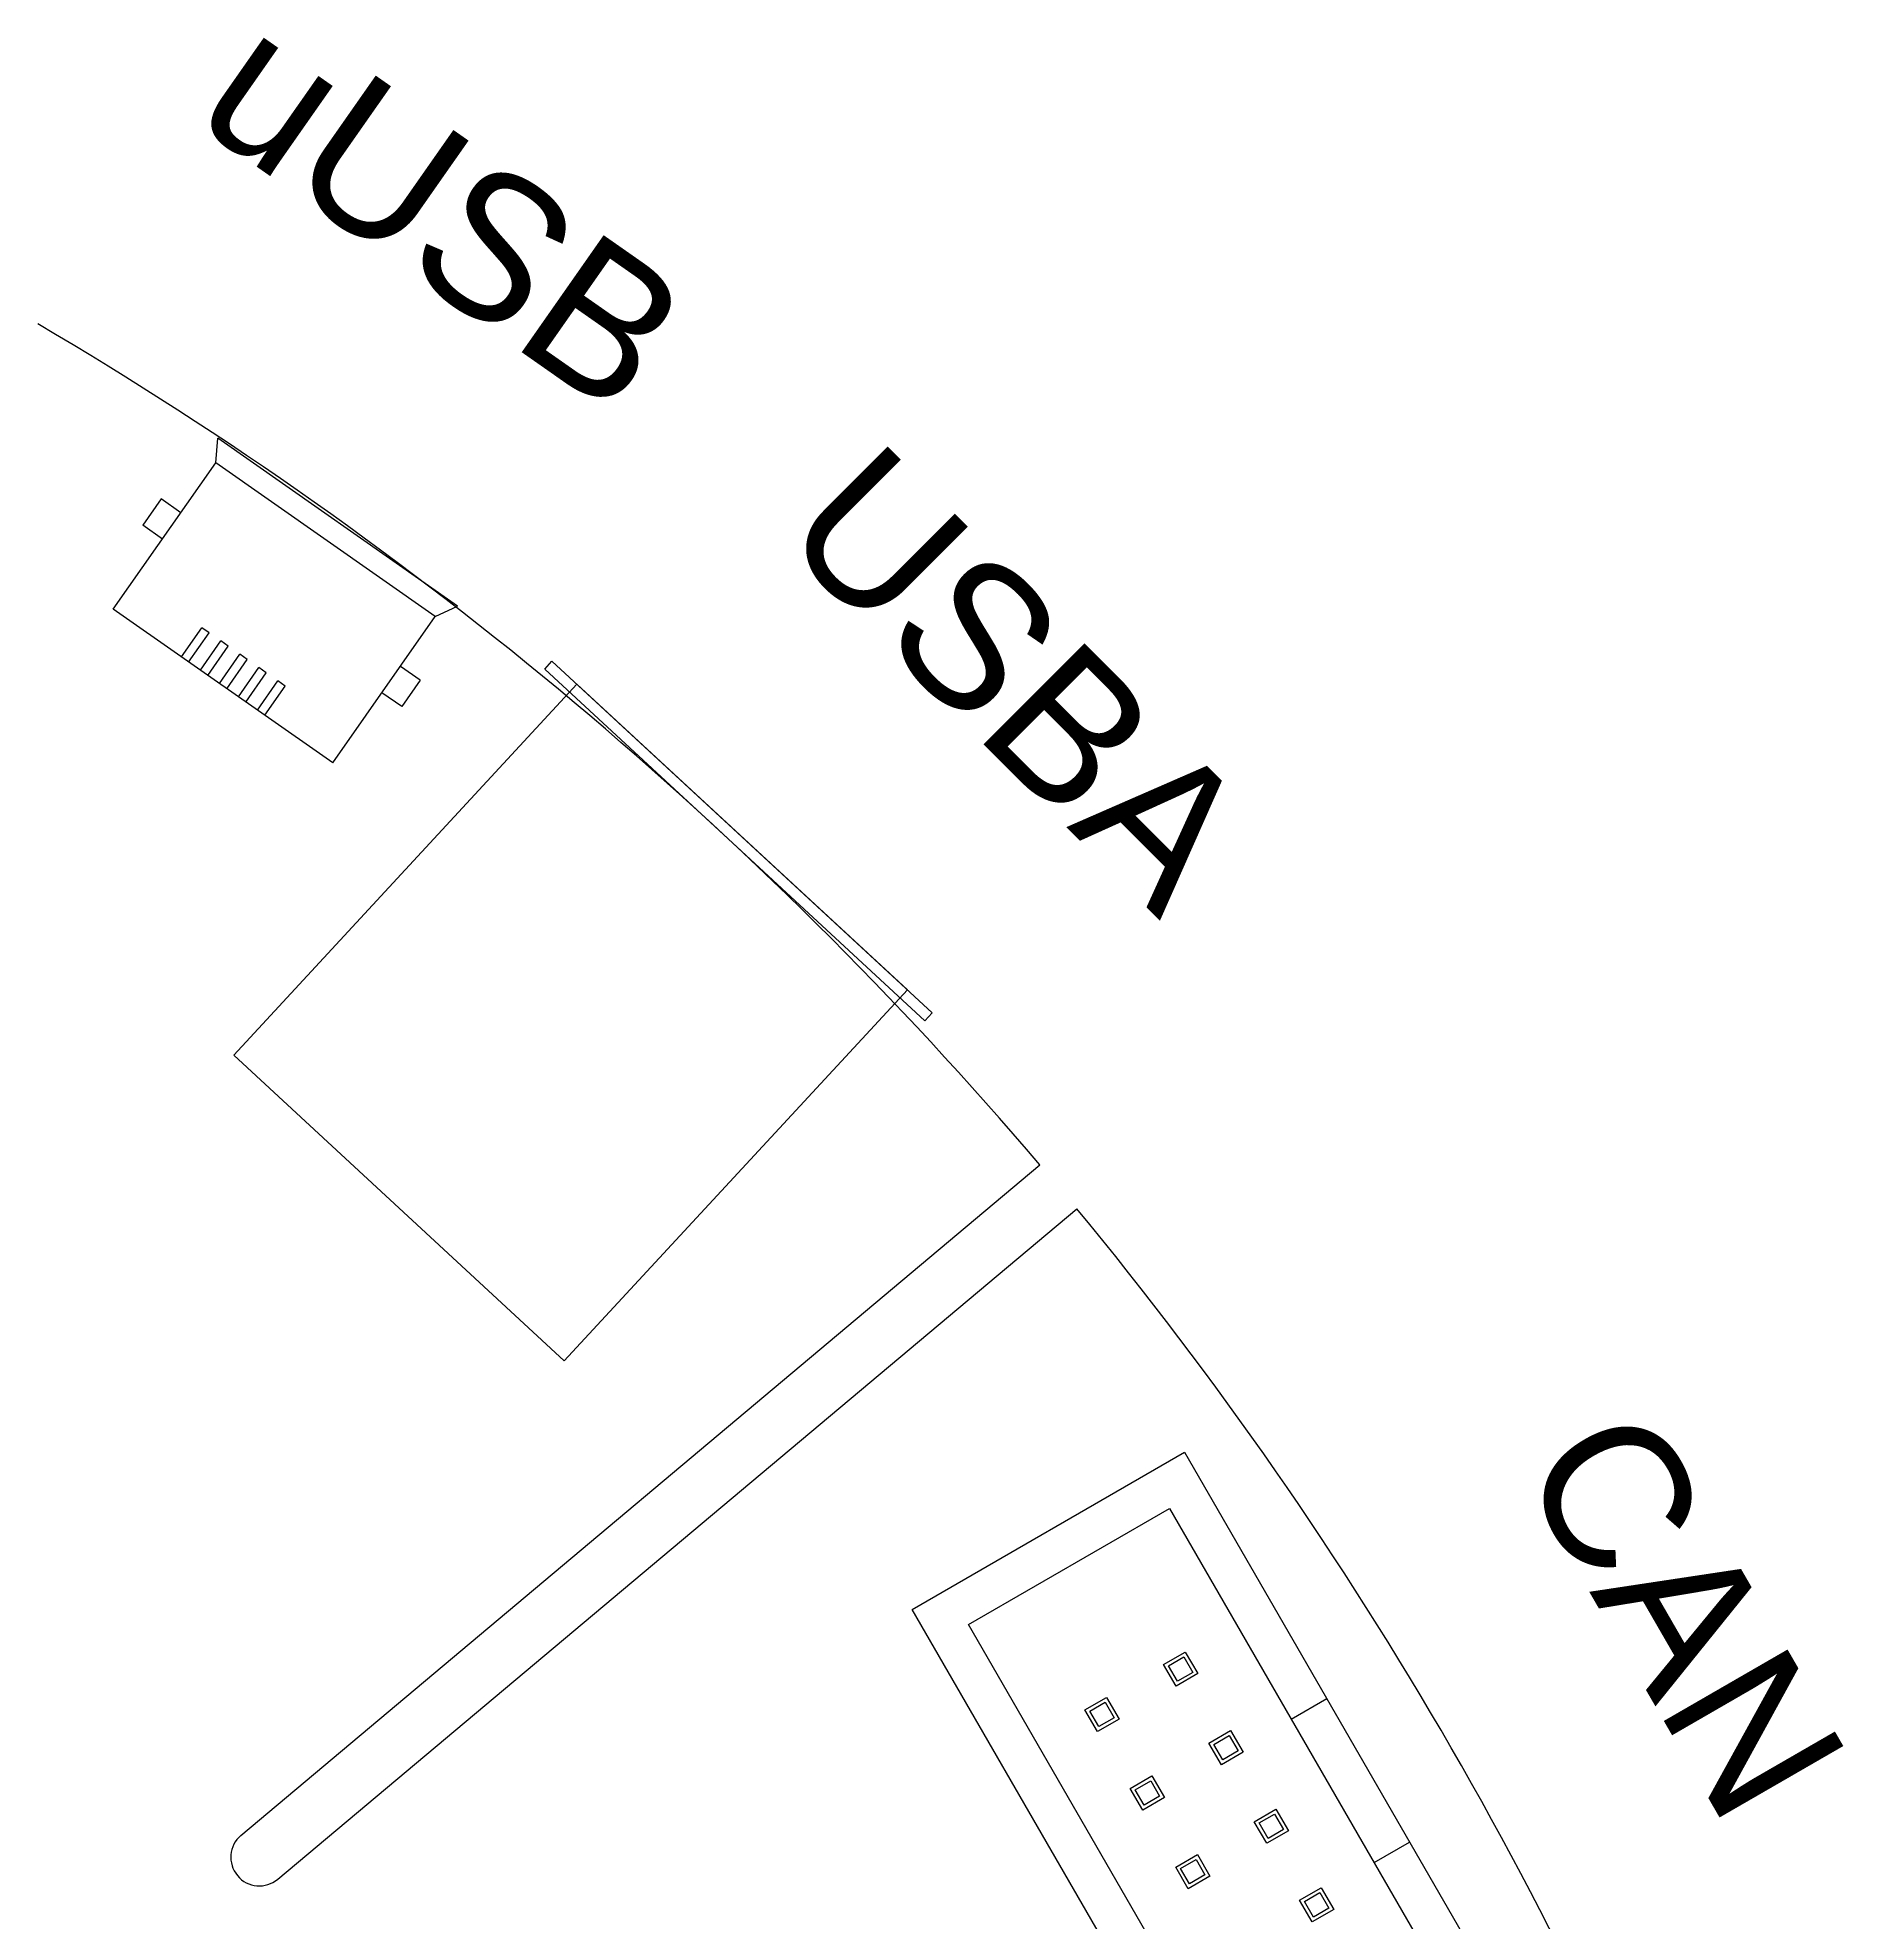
# Model space of a CAD drawing. Header units: millimetres. Extents: x -305 to 613, y 14 to 241.
# Drawn here: x -114.6 to -64, y 177.5 to 230.2 of the extents above; entities that cross this region are included whole.
import ezdxf

# ---------------------------------------------------------------- set-up
doc = ezdxf.new("R2010")
doc.units = ezdxf.units.MM
doc.header["$MEASUREMENT"] = 0
doc.layers.add('BOARD', color=4, linetype='Continuous', lineweight=30)
doc.layers.add('TOP_SILK', color=6, linetype='Continuous')
doc.styles.get("Standard").update_dxf_attribs({"font": 'DroidSansMono.ttf'})

# ---------------------------------------------------------------- blocks, each defined once
blk = doc.blocks.new('PCB-OUTLINE')
at = {"linetype": 'Continuous'}
for p, q in [((52.55, -126.382), (71.318, -148.748)), ((51.324, -127.411), (70.092, -149.777))]:
    blk.add_line(p, q, dxfattribs=at)
for centre, radius, start, end in [((0, -65), 110, 310.4167, 329.5833), ((51.937, -126.896), 0.8, 40, 220), ((0, -65), 110, 290.4167, 309.5833)]:
    blk.add_arc(centre, radius, start, end, dxfattribs=at)
blk = doc.blocks.new('BOX-HEADER-2x5-FRONT')
at = {"linetype": 'Continuous'}
for p, q in [((7.96, 7.65), (7.96, 8.8)), ((12.6, 7.65), (12.6, 8.8)), ((5.55, 6.02), (4.85, 6.02)), ((4.85, 6.02), (4.85, 5.32)), ((5.45, 5.92), (4.95, 5.92)), ((4.95, 5.92), (4.95, 5.42)), ((5.45, 5.42), (5.45, 5.92)), ((5.55, 5.32), (5.55, 6.02)), ((8.09, 6.02), (7.39, 6.02)), ((7.39, 6.02), (7.39, 5.32)), ((7.99, 5.92), (7.49, 5.92)), ((7.49, 5.92), (7.49, 5.42)), ((7.99, 5.42), (7.99, 5.92)), ((8.09, 5.32), (8.09, 6.02)), ((10.63, 6.02), (9.93, 6.02)), ((9.93, 6.02), (9.93, 5.32)), ((10.53, 5.92), (10.03, 5.92)), ((10.03, 5.92), (10.03, 5.42)), ((10.53, 5.42), (10.53, 5.92)), ((10.63, 5.32), (10.63, 6.02)), ((13.17, 6.02), (12.47, 6.02)), ((12.47, 6.02), (12.47, 5.32)), ((13.07, 5.92), (12.57, 5.92)), ((12.57, 5.92), (12.57, 5.42)), ((13.07, 5.42), (13.07, 5.92)), ((13.17, 5.32), (13.17, 6.02)), ((15.71, 6.02), (15.01, 6.02)), ((15.01, 6.02), (15.01, 5.32)), ((15.61, 5.92), (15.11, 5.92)), ((15.11, 5.92), (15.11, 5.42)), ((15.61, 5.42), (15.61, 5.92)), ((15.71, 5.32), (15.71, 6.02)), ((4.85, 5.32), (5.55, 5.32)), ((4.95, 5.42), (5.45, 5.42)), ((7.39, 5.32), (8.09, 5.32)), ((7.49, 5.42), (7.99, 5.42)), ((9.93, 5.32), (10.63, 5.32)), ((10.03, 5.42), (10.53, 5.42)), ((12.47, 5.32), (13.17, 5.32)), ((12.57, 5.42), (13.07, 5.42)), ((15.01, 5.32), (15.71, 5.32)), ((15.11, 5.42), (15.61, 5.42)), ((5.55, 3.48), (4.85, 3.48)), ((4.85, 3.48), (4.85, 2.78)), ((5.45, 3.38), (4.95, 3.38)), ((4.95, 3.38), (4.95, 2.88)), ((5.45, 2.88), (5.45, 3.38)), ((5.55, 2.78), (5.55, 3.48)), ((8.09, 3.48), (7.39, 3.48)), ((7.39, 3.48), (7.39, 2.78)), ((7.99, 3.38), (7.49, 3.38)), ((7.49, 3.38), (7.49, 2.88)), ((7.99, 2.88), (7.99, 3.38)), ((8.09, 2.78), (8.09, 3.48)), ((10.63, 3.48), (9.93, 3.48)), ((9.93, 3.48), (9.93, 2.78)), ((10.53, 3.38), (10.03, 3.38)), ((10.03, 3.38), (10.03, 2.88)), ((10.53, 2.88), (10.53, 3.38)), ((10.63, 2.78), (10.63, 3.48)), ((13.17, 3.48), (12.47, 3.48)), ((12.47, 3.48), (12.47, 2.78)), ((13.07, 3.38), (12.57, 3.38)), ((12.57, 3.38), (12.57, 2.88)), ((13.07, 2.88), (13.07, 3.38)), ((13.17, 2.78), (13.17, 3.48)), ((15.71, 3.48), (15.01, 3.48)), ((15.01, 3.48), (15.01, 2.78)), ((15.61, 3.38), (15.11, 3.38)), ((15.11, 3.38), (15.11, 2.88)), ((15.61, 2.88), (15.61, 3.38)), ((15.71, 2.78), (15.71, 3.48)), ((4.85, 2.78), (5.55, 2.78)), ((4.95, 2.88), (5.45, 2.88)), ((7.39, 2.78), (8.09, 2.78)), ((7.49, 2.88), (7.99, 2.88)), ((9.93, 2.78), (10.63, 2.78)), ((10.03, 2.88), (10.53, 2.88)), ((12.47, 2.78), (13.17, 2.78)), ((12.57, 2.88), (13.07, 2.88)), ((15.01, 2.78), (15.71, 2.78)), ((15.11, 2.88), (15.61, 2.88))]:
    blk.add_line(p, q, dxfattribs=at)
for points in [[(20.56, 0), (20.56, 8.8), (0, 8.8), (0, 0)], [(19.41, 1.15), (19.41, 7.65), (1.15, 7.65), (1.15, 1.15)]]:
    blk.add_lwpolyline(points, close=True, dxfattribs=at)
blk = doc.blocks.new('USB-MICRO-TOP')
at = {"linetype": 'Continuous'}
for p, q in [((-3.75, 5.6), (3.75, 5.6)), ((-3.75, 5.6), (-3.75, 0.6)), ((-1.425, 5.6), (-1.425, 4.6)), ((-1.175, 5.6), (-1.175, 4.6)), ((-0.775, 5.6), (-0.775, 4.6)), ((-0.525, 5.6), (-0.525, 4.6)), ((-0.125, 5.6), (-0.125, 4.6)), ((0.125, 5.6), (0.125, 4.6)), ((0.525, 5.6), (0.525, 4.6)), ((0.775, 5.6), (0.775, 4.6)), ((1.175, 5.6), (1.175, 4.6)), ((1.425, 5.6), (1.425, 4.6)), ((3.75, 5.6), (3.75, 0.6)), ((-1.425, 4.6), (-1.175, 4.6)), ((-0.775, 4.6), (-0.525, 4.6)), ((-0.125, 4.6), (0.125, 4.6)), ((0.525, 4.6), (0.775, 4.6)), ((1.175, 4.6), (1.425, 4.6)), ((-4.425, 2.3), (-4.425, 3.2)), ((-4.425, 3.2), (-3.75, 3.2)), ((3.75, 3.2), (4.425, 3.2)), ((4.425, 2.3), (4.425, 3.2)), ((-4.425, 2.3), (-3.75, 2.3)), ((3.75, 2.3), (4.425, 2.3)), ((-3.75, 0.6), (-4.096, 0)), ((-3.75, 0.6), (3.75, 0.6)), ((3.75, 0.6), (4.096, 0)), ((-4.096, 0), (4.096, 0))]:
    blk.add_line(p, q, dxfattribs=at)
blk = doc.blocks.new('USBA-TOP')
at = {"linetype": 'Continuous'}
for p, q in [((-6.3, 0), (-6.3, 14.15)), ((-6.3, 14.15), (6.3, 14.15)), ((6.3, 0), (6.3, 14.15)), ((-7.25, 0.3), (7.25, 0.3)), ((-7.25, 0.3), (-7.25, 0)), ((-7.25, 0), (7.25, 0)), ((-6.3, 0), (6.3, 0)), ((7.25, 0.3), (7.25, 0))]:
    blk.add_line(p, q, dxfattribs=at)

msp = doc.modelspace()

# ---------------------------------------------------------------- block references
at = {"linetype": 'Continuous'}
for name, p, rotation in [('USB-MICRO-TOP', (-106.176, 216.656), 144.9999999999999), ('USBA-TOP', (-94.858, 207.846), 137.2400235919766)]:
    msp.add_blockref(name, p, dxfattribs=dict(at, rotation=rotation))
at = {"linetype": 'Continuous', "xscale": -1, "rotation": 299.9999999999998}
msp.add_blockref('BOX-HEADER-2x5-FRONT', (-79.813, 168.416), dxfattribs=at)
at = {"layer": 'BOARD', "linetype": 'Continuous', "rotation": 89.99999999999999}
msp.add_blockref('PCB-OUTLINE', (-235.268, 127.348), dxfattribs=at)

# ---------------------------------------------------------------- texts
at = {"layer": 'TOP_SILK', "linetype": 'Continuous', "char_height": 0.2, "attachment_point": 5}
for s, insert, width, rotation in [('{\\fArial|b0|i0|c0|p0;\\H20x;uUSB}', (-103.198, 225.342), 10.75674, 325), ('{\\fArial|b0|i0|c0|p0;\\H20x;USBA}', (-87.139, 212.268), 14.91493, 315), ('{\\fArial|b0|i0|c0|p0;\\H20x;CAN}', (-68.51, 186.098), 14.99986, 300)]:
    msp.add_mtext(s, dxfattribs=dict(at, insert=insert, width=width, rotation=rotation))

doc.saveas('drawing.dxf')
